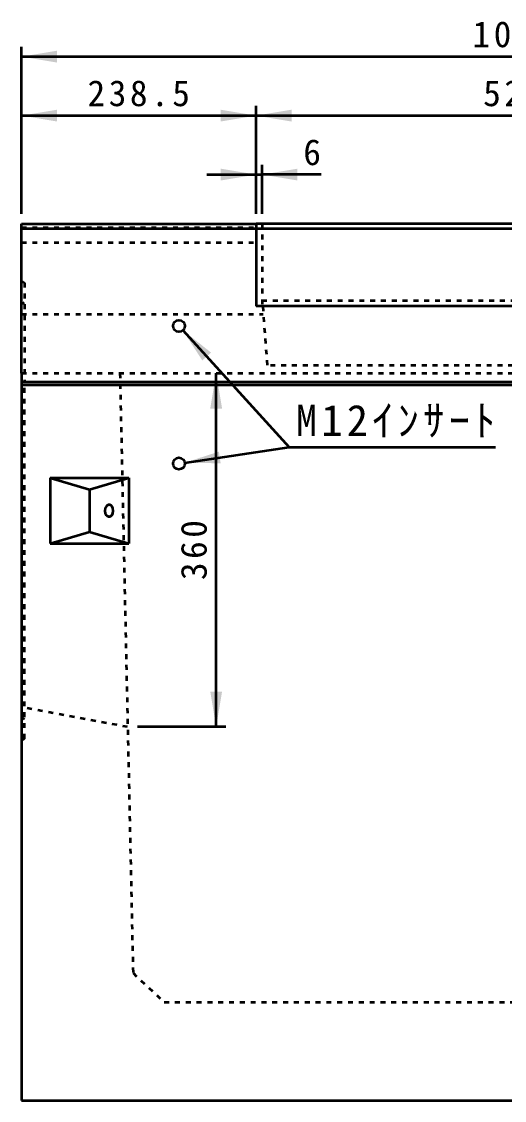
# Model space of a CAD drawing. Units: millimetres, scale not verified. Extents: x 100 to 4105, y 100 to 2870.
# Drawn here: x 1983 to 2474, y 665 to 1763 of the extents above; entities that cross this region are included whole.
import ezdxf
from ezdxf.enums import TextEntityAlignment as Align

# ---------------------------------------------------------------- set-up
doc = ezdxf.new("R2010")
doc.units = ezdxf.units.MM
doc.header["$LTSCALE"] = 5
doc.linetypes.add('USER2', pattern=[2.2, 1, -1.2])
doc.layers.add('V-nasSTD', color=7, linetype='Continuous', lineweight=35)
doc.styles.add('ＭＳ ゴシック', font='')
doc.styles.get('ＭＳ ゴシック').set_extended_font_data('MS Gothic')

msp = doc.modelspace()

# ---------------------------------------------------------------- hatches: boundary and pattern name
at = {"layer": 'V-nasSTD'}
for points in [[(2018.969, 1733.045), (1982.969, 1727.045), (2018.969, 1721.045)], [(2018.969, 1673.045), (1982.969, 1667.045), (2018.969, 1661.045)], [(2185.469, 1661.045), (2221.469, 1667.045), (2185.469, 1673.045)], [(2257.469, 1673.045), (2221.469, 1667.045), (2257.469, 1661.045)], [(2185.469, 1601.045), (2221.469, 1607.045), (2185.469, 1613.045)], [(2263.469, 1613.045), (2227.469, 1607.045), (2263.469, 1601.045)], [(2166.754, 1417.913), (2147.002, 1448.602), (2175.64, 1425.978), (2171.197, 1421.945)], [(2174.844, 1369.045), (2180.844, 1405.045), (2186.844, 1369.045)], [(2184.518, 1319.186), (2185.395, 1313.251), (2148.905, 1313.922), (2183.64, 1325.122)], [(2186.844, 1081.045), (2180.844, 1045.045), (2174.844, 1081.045)]]:
    msp.add_hatch(color=256, dxfattribs=at).paths.add_polyline_path(points)

# ---------------------------------------------------------------- linework, layer by layer
at = {"layer": 'V-nasSTD', "lineweight": 50}
for p, q in [((1982.969, 1567.045), (1982.969, 1737.045)), ((1982.969, 1727.045), (2982.969, 1727.045)), ((2221.469, 1567.045), (2221.469, 1677.045)), ((1982.969, 1667.045), (2221.469, 1667.045)), ((2221.469, 1667.045), (2744.469, 1667.045)), ((2227.469, 1567.045), (2227.469, 1617.045)), ((2171.469, 1607.045), (2221.469, 1607.045)), ((2221.469, 1607.045), (2227.469, 1607.045)), ((2287.469, 1607.045), (2227.469, 1607.045)), ((1982.969, 1557.045), (2221.469, 1557.045)), ((1982.969, 1405.045), (1982.969, 1557.045)), ((1982.969, 1552.045), (2221.469, 1552.045)), ((2221.469, 1557.045), (2221.469, 1473.045)), ((2744.469, 1557.045), (2221.469, 1557.045)), ((2221.469, 1552.214), (2482.969, 1552.214)), ((2744.469, 1473.045), (2221.469, 1473.045)), ((2147.002, 1448.602), (2255.009, 1329.606)), ((1982.969, 1405.045), (1982.969, 665.045)), ((2180.844, 1045.045), (2180.844, 1405.045)), ((1982.969, 1396.045), (2982.969, 1396.045)), ((1982.969, 1393.045), (2482.969, 1393.045)), ((1982.969, 1386.045), (1982.969, 1306.045)), ((1992.969, 1393.045), (2236.405, 1393.045)), ((2148.905, 1313.922), (2255.009, 1329.606)), ((2255.009, 1329.606), (2465.009, 1329.606)), ((2011.969, 1298.545), (2011.969, 1231.545)), ((2011.969, 1298.545), (2091.969, 1298.545)), ((2011.969, 1298.545), (2051.969, 1286.545)), ((2051.969, 1286.545), (2091.969, 1298.545)), ((2091.969, 1298.545), (2091.969, 1231.545)), ((2051.969, 1286.545), (2051.969, 1243.545)), ((2011.969, 1231.545), (2051.969, 1243.545)), ((2051.969, 1243.545), (2091.969, 1231.545)), ((2011.969, 1231.545), (2091.969, 1231.545)), ((2190.844, 1045.045), (2100.844, 1045.045)), ((1982.969, 665.045), (2982.969, 665.045))]:
    msp.add_line(p, q, dxfattribs=at)
at = {"layer": 'V-nasSTD', "linetype": 'USER2', "lineweight": 50}
for p, q in [((1982.969, 1553.045), (2221.469, 1553.045)), ((2227.469, 1557.045), (2227.469, 1473.045)), ((1982.969, 1538.045), (2221.469, 1538.045)), ((1982.969, 1499.045), (1985.969, 1497.045)), ((1985.969, 1497.045), (1985.969, 1396.045)), ((1982.969, 1475.045), (1985.969, 1477.045)), ((2227.469, 1479.045), (2482.969, 1479.045)), ((2228.169, 1473.045), (2232.728, 1412.933)), ((1982.969, 1465.045), (2228.776, 1465.045)), ((1982.969, 1405.045), (2482.969, 1405.045)), ((2082.969, 1405.045), (2096.321, 794.693)), ((2482.969, 1412.933), (2232.728, 1412.933)), ((1985.969, 1033.045), (1985.969, 1393.045)), ((2090.844, 1045.045), (1982.969, 1065.045)), ((1982.969, 1055.045), (1985.969, 1053.045)), ((1985.969, 1033.045), (1982.969, 1031.045)), ((2096.321, 794.693), (2127.969, 765.045)), ((2127.969, 765.045), (2837.969, 765.045))]:
    msp.add_line(p, q, dxfattribs=at)
at = {"layer": 'V-nasSTD', "lineweight": 50}
for centre in [(2142.969, 1453.045), (2142.969, 1313.045)]:
    msp.add_circle(centre, 6, dxfattribs=at)
for centre, radius, start, end in [((2075.398, 1265.045), 7.671, 141.96831, 218.03169), ((2071.969, 1267.726), 3.318, 38.03169, 141.96831), ((2068.541, 1265.045), 7.671, 321.96831, 38.03169), ((2071.969, 1262.363), 3.318, 218.03169, 321.96831)]:
    msp.add_arc(centre, radius, start, end, dxfattribs=at)

# ---------------------------------------------------------------- texts
at = {"layer": 'V-nasSTD', "style": 'ＭＳ ゴシック'}
msp.add_text('6', height=26.39, dxfattribs=at).set_placement((2269.469, 1643.045), align=Align.TOP_LEFT)
at = {"layer": 'V-nasSTD', "attachment_point": 1, "style": 'ＭＳ ゴシック'}
for s, insert, char_height in [('\\T1.2;1000', (2441.569, 1763.045), 26.39), ('\\T1.2;238.5', (2050.019, 1703.045), 26.39), ('\\T1.2;523', (2452.369, 1703.045), 26.39), ('\\T1.2;M12ｲﾝｻｰﾄ', (2261.969, 1372.806), 31.67)]:
    msp.add_mtext(s, dxfattribs=dict(at, insert=insert, char_height=char_height))
at = {"layer": 'V-nasSTD', "insert": (2144.844, 1194.445), "char_height": 26.39, "attachment_point": 1, "rotation": 90, "style": 'ＭＳ ゴシック'}
msp.add_mtext('\\T1.2;360', dxfattribs=at)

doc.saveas('drawing.dxf')
